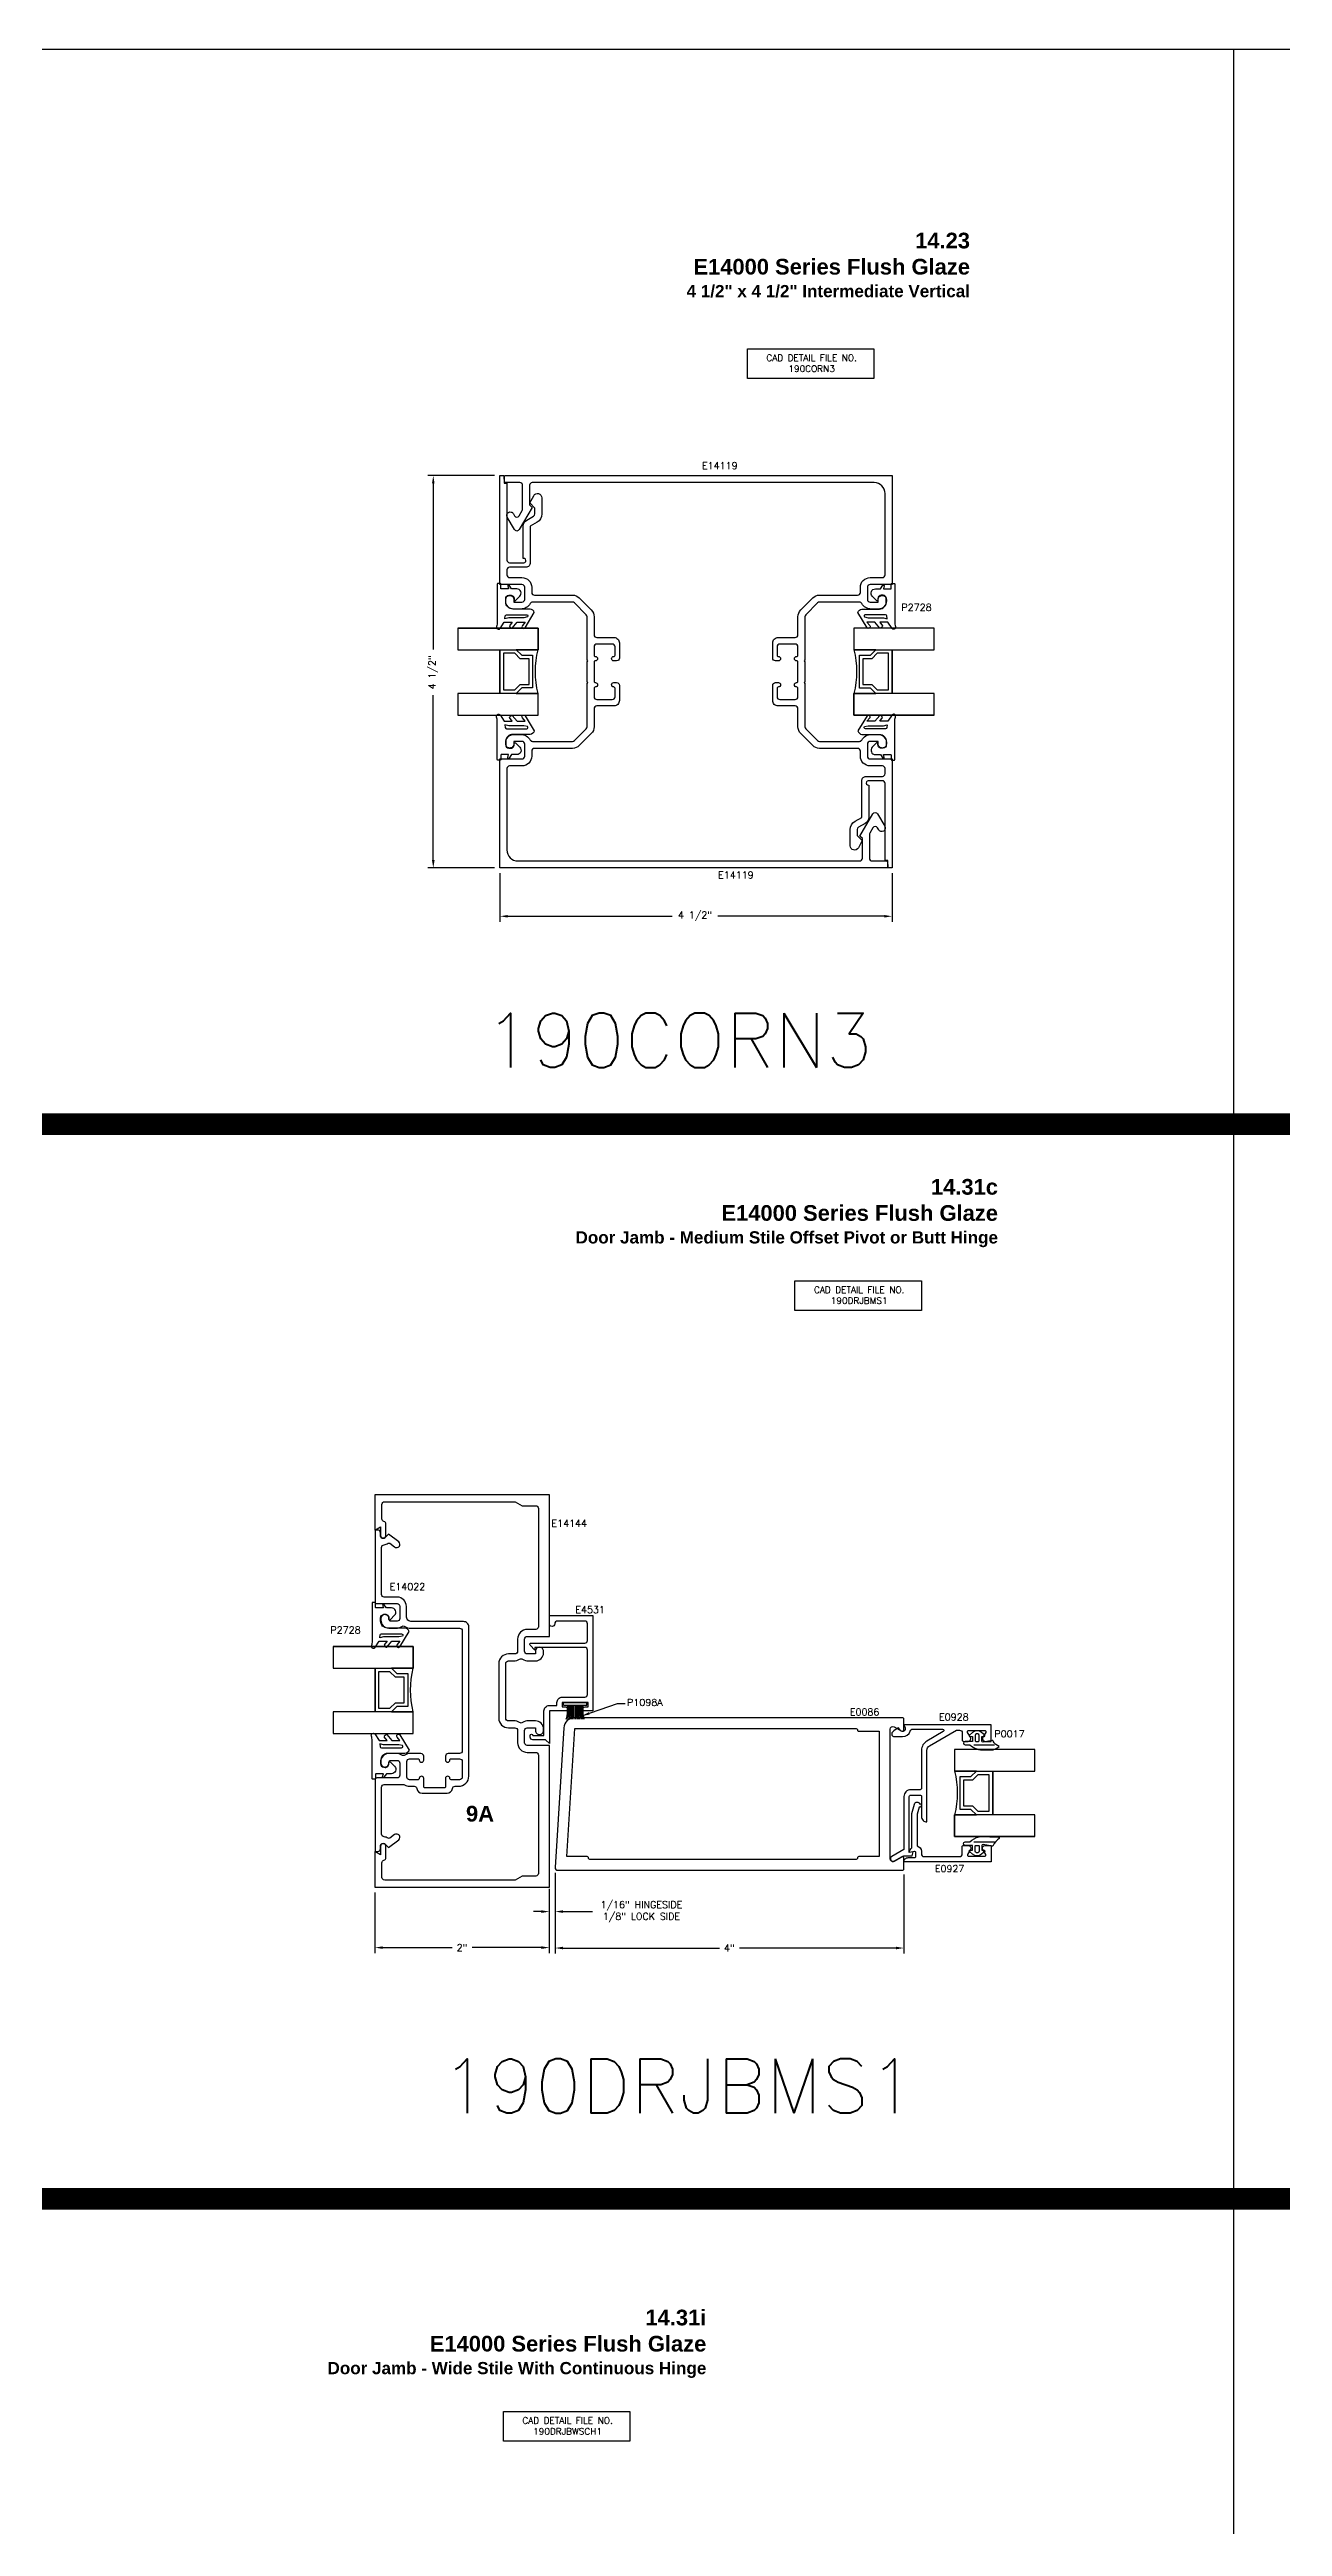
# Model space of a CAD drawing. Extents: x 0 to 139, y -24 to 89.
# Drawn here: x 14.4 to 28.54, y 60.44 to 88.85 of the extents above; entities that cross this region are included whole.
import ezdxf

# ---------------------------------------------------------------- set-up
doc = ezdxf.new("R2010")
doc.units = 0
doc.header["$MEASUREMENT"] = 0
doc.layers.get('DEFPOINTS').update_dxf_attribs({"linetype": 'CONTINUOUS'})
for name, color, linetype in [('R-ANNO-DIMS', 3, 'CONTINUOUS'), ('R-ANNO-TEXT', 6, 'CONTINUOUS'), ('R-DET1', 4, 'CONTINUOUS'), ('R-DET2', 2, 'CONTINUOUS'), ('R-OTLN', 1, 'CONTINUOUS'), ('R-PAT1', 5, 'CONTINUOUS'), ('TITLE', 7, 'CONTINUOUS')]:
    doc.layers.add(name, color=color, linetype=linetype)
doc.styles.get("Standard").update_dxf_attribs({"font": 'simplex'})
doc.dimstyles.new('1X', dxfattribs={"dimtxt": 0.08, "dimasz": 0.09, "dimexe": 0.0625, "dimexo": 0.0625, "dimgap": 0.062, "dimtad": 0, "dimdec": 5, "dimzin": 4, "dimtxsty": 'STANDARD', "dimcen": 0, "dimclrd": 256, "dimclre": 256, "dimclrt": 256, "dimazin": 3, "dimtfac": 1, "dimtdec": 5, "dimtofl": 0, "dimtmove": 0, "dimatfit": 3, "dimtolj": 1, "dimtzin": 4})

# ---------------------------------------------------------------- blocks, each defined once
blk = doc.blocks.new('*D0')
at = {"layer": 'DEFPOINTS', "color": 0}
for p in [(19.567, 79.465), (24.065, 79.465), (24.065, 78.91)]:
    blk.add_point(p, dxfattribs=at)
at = {"layer": 'R-ANNO-DIMS'}
for p, q in [((19.567, 79.403), (19.567, 78.848)), ((24.065, 79.403), (24.065, 78.848)), ((19.657, 78.91), (21.544, 78.91)), ((23.975, 78.91), (22.068, 78.91))]:
    blk.add_line(p, q, dxfattribs=at)
for points in [[(19.657, 78.925), (19.657, 78.895), (19.567, 78.91)], [(23.975, 78.925), (23.975, 78.895), (24.065, 78.91)]]:
    blk.add_solid(points, dxfattribs=at)
at = {"layer": 'R-ANNO-DIMS', "insert": (21.806, 78.91), "char_height": 0.08, "attachment_point": 5}
blk.add_mtext('\\A1;4 1/2"', dxfattribs=at)
blk = doc.blocks.new('*D1')
at = {"layer": 'DEFPOINTS', "color": 0}
for p in [(18.802, 83.965), (19.567, 83.965), (19.567, 79.465)]:
    blk.add_point(p, dxfattribs=at)
at = {"layer": 'R-ANNO-DIMS'}
for p, q in [((19.504, 83.965), (18.739, 83.965)), ((18.802, 83.875), (18.802, 81.97)), ((18.802, 79.555), (18.802, 81.446)), ((19.504, 79.465), (18.739, 79.465))]:
    blk.add_line(p, q, dxfattribs=at)
for points in [[(18.787, 83.875), (18.817, 83.875), (18.802, 83.965)], [(18.787, 79.555), (18.817, 79.555), (18.802, 79.465)]]:
    blk.add_solid(points, dxfattribs=at)
at = {"layer": 'R-ANNO-DIMS', "insert": (18.802, 81.708), "char_height": 0.08, "attachment_point": 5, "rotation": 90}
blk.add_mtext('\\A1;4 1/2"', dxfattribs=at)
blk = doc.blocks.new('*D170')
at = {"layer": 'DEFPOINTS', "color": 0}
for p in [(18.133, 67.773), (20.133, 67.773), (18.133, 67.078)]:
    blk.add_point(p, dxfattribs=at)
at = {"layer": 'R-ANNO-DIMS'}
for p, q in [((18.133, 67.711), (18.133, 67.015)), ((20.133, 67.711), (20.133, 67.015)), ((18.223, 67.078), (19.018, 67.078)), ((20.043, 67.078), (19.249, 67.078))]:
    blk.add_line(p, q, dxfattribs=at)
for points in [[(18.223, 67.093), (18.223, 67.063), (18.133, 67.078)], [(20.043, 67.093), (20.043, 67.063), (20.133, 67.078)]]:
    blk.add_solid(points, dxfattribs=at)
at = {"layer": 'R-ANNO-DIMS', "insert": (19.133, 67.078), "char_height": 0.08, "attachment_point": 5}
blk.add_mtext('\\A1;2"', dxfattribs=at)
blk = doc.blocks.new('*D171')
at = {"layer": 'DEFPOINTS', "color": 0}
for p in [(20.2, 67.999), (20.133, 67.813), (20.2, 67.491)]:
    blk.add_point(p, dxfattribs=at)
at = {"layer": 'R-ANNO-DIMS'}
for p, q in [((20.2, 67.936), (20.2, 67.429)), ((20.133, 67.751), (20.133, 67.429)), ((20.043, 67.491), (19.953, 67.491)), ((20.29, 67.491), (20.629, 67.491))]:
    blk.add_line(p, q, dxfattribs=at)
for points in [[(20.043, 67.506), (20.043, 67.476), (20.133, 67.491)], [(20.29, 67.506), (20.29, 67.476), (20.2, 67.491)]]:
    blk.add_solid(points, dxfattribs=at)
at = {"layer": 'R-ANNO-DIMS', "insert": (21.19, 67.491), "char_height": 0.08, "attachment_point": 5}
blk.add_mtext('\\A1;1/16" HINGESIDE\\P1/8" LOCK SIDE', dxfattribs=at)
blk = doc.blocks.new('*D172')
at = {"layer": 'DEFPOINTS', "color": 0}
for p in [(20.2, 67.999), (24.2, 67.981), (24.2, 67.073)]:
    blk.add_point(p, dxfattribs=at)
at = {"layer": 'R-ANNO-DIMS'}
for p, q in [((20.2, 67.936), (20.2, 67.01)), ((24.2, 67.918), (24.2, 67.01)), ((20.29, 67.073), (22.084, 67.073)), ((24.11, 67.073), (22.315, 67.073))]:
    blk.add_line(p, q, dxfattribs=at)
for points in [[(20.29, 67.088), (20.29, 67.058), (20.2, 67.073)], [(24.11, 67.088), (24.11, 67.058), (24.2, 67.073)]]:
    blk.add_solid(points, dxfattribs=at)
at = {"layer": 'R-ANNO-DIMS', "insert": (22.2, 67.073), "char_height": 0.08, "attachment_point": 5}
blk.add_mtext('\\A1;4"', dxfattribs=at)
blk = doc.blocks.new('WEATHERING')
at = {"layer": 'R-DET2'}
for p, q in [((0, 0), (0, -0.27)), ((0, 0), (0.03, 0)), ((0.03, 0), (0.03, -0.27)), ((0, -0.129), (-0.16, -0.129)), ((0, -0.139), (-0.16, -0.139)), ((0, -0.27), (0.03, -0.27))]:
    blk.add_line(p, q, dxfattribs=at)
for centre, radius, start, end in [((-0.056, 0.313), 0.361, 253.2416, 278.8875), ((-0.056, 0.313), 0.371, 253.7056, 278.6489), ((-0.057, 0.486), 0.557, 259.3278, 275.8729), ((-0.057, 0.486), 0.566, 259.5182, 275.7701), ((-0.063, 0.677), 0.77, 262.7557, 274.6832), ((-0.063, 0.677), 0.78, 262.849, 274.6238), ((-0.066, 1.463), 1.578, 266.5833, 272.3941), ((-0.067, -1.773), 1.619, 87.6382, 93.304), ((-0.064, -0.966), 0.8, 85.4377, 96.9231), ((-0.064, -0.966), 0.79, 85.3793, 97.0112), ((-0.058, -0.769), 0.58, 84.3053, 100.1631), ((-0.058, -0.769), 0.57, 84.2043, 100.3432), ((-0.056, -0.591), 0.38, 81.4567, 105.8164), ((-0.056, -0.591), 0.37, 81.2223, 106.2556)]:
    blk.add_arc(centre, radius, start, end, dxfattribs=at)
blk = doc.blocks.new('P2728_GASKET')
at = {"layer": 'R-DET2'}
blk.add_lwpolyline([(86.461, 33.362), (86.567, 33.537, 0.301952), (86.52, 33.577), (86.32, 33.577, -0.414214), (86.24, 33.657), (86.24, 33.695, -0.388879), (86.276, 33.735), (86.292, 33.736, -0.440011), (86.336, 33.696), (86.336, 33.682, 0.668179), (86.353, 33.675), (86.401, 33.724, 0.668179), (86.366, 33.809), (86.307, 33.809), (86.279, 33.849, 0.836323), (86.264, 33.842), (86.273, 33.809), (86.189, 33.809, -0.414214), (86.183, 33.815), (86.183, 33.865, 0.414214), (86.177, 33.871), (86.149, 33.871, 0.414214), (86.143, 33.865), (86.143, 33.427, -0.083245), (86.135, 33.378), (86.135, 33.378)], format="xyb", dxfattribs=at)
for points in [[(86.174, 33.352), (86.223, 33.426), (86.314, 33.426), (86.283, 33.384)], [(86.313, 33.359), (86.371, 33.426), (86.462, 33.426), (86.431, 33.388)]]:
    blk.add_lwpolyline(points, dxfattribs=at)
blk.add_lwpolyline([(86.235, 33.499, -0.372312), (86.249, 33.512), (86.48, 33.512, -0.668179), (86.49, 33.486), (86.448, 33.478), (86.274, 33.478), (86.23, 33.465)], format="xyb", close=True, dxfattribs=at)
at = {"layer": 'R-DET2', "ltscale": 0.1}
for centre, radius, start, end in [((86.157, 33.369), 0.0237, 157.7655, 314.5007), ((86.313, 33.388), 0.0297, 188.4603, 270), ((86.446, 33.375), 0.0199, 139.7022, 319.7022)]:
    blk.add_arc(centre, radius, start, end, dxfattribs=at)

msp = doc.modelspace()

# ---------------------------------------------------------------- linework, layer by layer
at = {"layer": 'R-ANNO-TEXT'}
for points in [[(22.4054197, 85.42013), (23.8568997, 85.42013), (23.8568997, 85.0780671), (22.4054197, 85.0780671)], [(22.9512684, 74.7283915), (24.4027483, 74.7283915), (24.4027483, 74.3863287), (22.9512684, 74.3863287)], [(19.6057991, 61.7562369), (21.057279, 61.7562369), (21.057279, 61.4141741), (19.6057991, 61.4141741)]]:
    msp.add_lwpolyline(points, close=True, dxfattribs=at)
at = {"layer": 'R-DET1'}
for points in [[(18.4934896, 70.8800741), (18.4934896, 70.9820741), (18.4934896, 70.9930741, 0.414151258), (18.3874896, 71.0990741), (18.2394896, 71.0990741, -0.4133333333), (18.2094896, 71.1290741), (18.2094896, 71.6687741, -0.3842927381), (18.2374896, 71.6995741, 0.1250270914), (18.2856896, 71.7165741, -0.3082190999), (18.3028896, 71.7160741), (18.3585896, 71.6745741, 0.6157428407), (18.4184896, 71.7046741), (18.4184896, 71.7078741, 0.2391768851), (18.4059896, 71.7327741), (18.2872896, 71.8210741), (18.2493896, 71.7831741, -0.667873573), (18.1964896, 71.8050741), (18.1964896, 71.8370741, 0.4161327233), (18.1654896, 71.8680741), (18.1344896, 71.8680741), (18.1344896, 71.0440741, 0.4142135624), (18.1544896, 71.0240741), (18.3874896, 71.0240741, -0.4161327233), (18.4184896, 70.9930741), (18.4184896, 70.8540741, -0.4129032258), (18.3874896, 70.8230741), (18.3134896, 70.8230741, -0.4142135624), (18.2934896, 70.8430741), (18.2934896, 70.8514741, 1.0118394562), (18.2004896, 70.8525741), (18.2004896, 70.8360741, 0.4139789032), (18.2934896, 70.7430741), (18.3737896, 70.7430741, 0.1438656715), (18.4412896, 70.7629741, -0.2925397147), (18.4747896, 70.7629741, 0.1430626198), (18.5422896, 70.7430741), (19.1034896, 70.7430741, -0.4161327233), (19.1344896, 70.7120741), (19.1344896, 69.3360741, -0.4129032258), (19.1034896, 69.3050741), (18.9730973, 69.3040745, 0.4142135624), (18.9420973, 69.2730745), (18.9420973, 69.2290745, 0.4142135624), (18.9670973, 69.2040745, 0.4142135624), (18.9920973, 69.2290745, -0.4142135624), (19.0070973, 69.2440745), (19.1040973, 69.2440745, -0.4142135624), (19.1350973, 69.2130745), (19.1350973, 69.0350745, -0.4142135624), (19.1040973, 69.0040745), (19.0070973, 69.0040745, -0.4142135624), (18.9920973, 69.0190745, 0.4142135624), (18.9670973, 69.0440745, 0.4142135624), (18.9420973, 69.0190745), (18.9420973, 68.9240742, -0.4142135624), (18.9270973, 68.9090742), (18.7070973, 68.9090742, -0.4142135624), (18.6920973, 68.9240742), (18.6920973, 69.0190745, 0.4142135624), (18.6670973, 69.0440745, 0.4142135624), (18.6420973, 69.0190745, -0.4142135624), (18.6270973, 69.0040745), (18.5300973, 69.0040745, -0.4142135624), (18.4990973, 69.0350745), (18.4990973, 69.2130745, -0.4142135624), (18.5300973, 69.2440745), (18.6270973, 69.2440745, -0.4142135624), (18.6420973, 69.2290745, 0.4142135624), (18.6670973, 69.2040745, 0.4142135624), (18.6920973, 69.2290745), (18.6920973, 69.2730745, 0.4142135794), (18.6610973, 69.3040745), (18.5422896, 69.3050741), (18.5422896, 69.3050741, 0.1444870806), (18.4747896, 69.2852741, -0.2925397147), (18.4412896, 69.2852741, 0.1452865705), (18.3737896, 69.3050741), (18.2934896, 69.3050741, 0.4150537634), (18.2004896, 69.2120741), (18.2004896, 69.1955741, 1.0129010917), (18.2934896, 69.1967741), (18.2934896, 69.2050741, -0.4142135624), (18.3134896, 69.2250741), (18.3874896, 69.2250741, -0.4161327233), (18.4184896, 69.1940741), (18.4184896, 69.0550741, -0.4129032258), (18.3874896, 69.0240741), (18.1544896, 69.0240741, 0.4142135624), (18.1344896, 69.0040741), (18.1344896, 68.1800741), (18.1654896, 68.1800741, 0.4129032258), (18.1964896, 68.2110741), (18.1964896, 68.2430741, -0.6690389661), (18.2493896, 68.2650741), (18.2872896, 68.2270741), (18.4059896, 68.3154741, 0.2383281561), (18.4184896, 68.3402741), (18.4184896, 68.3435741, 0.6157428407), (18.3585896, 68.3736741), (18.3028896, 68.3321741, -0.3082190999), (18.2856896, 68.3316741, 0.1213374475), (18.2374896, 68.3486741, -0.3842927381), (18.2094896, 68.3794741), (18.2094896, 68.9190741, -0.4164105801), (18.2394631, 68.9490742), (18.4560708, 68.9490742, -0.1327057146), (18.4716818, 68.9448566, 0.1327057146), (18.5300973, 68.9290745), (18.5820103, 68.9290745, -0.3737096001), (18.612706, 68.9024077, 0.3737096001), (18.6740973, 68.8490742), (18.9600973, 68.8490742, 0.3737096001), (19.0214886, 68.9024077, -0.3737096001), (19.0521843, 68.9290745), (19.0934896, 68.9290745, 0.4142135624), (19.2094896, 69.0450745), (19.2094896, 70.7580741, 0.4150009834), (19.1494896, 70.8180741), (18.5554896, 70.8180741, -0.4145170493)], [(20.0714806, 69.792977, -0.4142135624), (20.1334806, 69.854977), (20.2204806, 69.854977), (20.2204816, 69.889977, -0.4142135624), (20.2824816, 69.951977), (20.5404806, 69.951976, 0.4142135624), (20.5714806, 69.982976), (20.5714806, 70.490475, 0.4142135624), (20.5404806, 70.521475), (19.9684806, 70.521475), (19.9684806, 70.490475), (19.9128301, 70.5461255, -0.6681786379), (19.9233306, 70.571476), (20.5404806, 70.571475, 0.4142135624), (20.5714806, 70.602475), (20.5714806, 70.793726, 0.4142135624), (20.5404806, 70.824726), (20.2264806, 70.824726, 0.4233808722), (20.1954826, 70.792726, -0.9999838711), (20.1334806, 70.792727), (20.1334806, 70.886727), (20.6334806, 70.886727), (20.6334806, 69.792977), (20.5204806, 69.792977), (20.5204806, 69.816977, -0.4142135624), (20.5434806, 69.839977), (20.5774816, 69.839976), (20.5774816, 69.889977), (20.2824816, 69.889977), (20.2824816, 69.839976), (20.3174806, 69.839977, -0.4142135624), (20.3404806, 69.816977), (20.3404806, 69.792977), (20.1334806, 69.792977), (20.1334806, 69.418476), (20.0904806, 69.461476), (19.9444806, 69.461477, -0.4142135624), (19.9134806, 69.492477), (19.9134806, 69.511477, -1), (19.9434806, 69.511477), (20.0714806, 69.511477)], [(24.4649711, 68.8585195), (24.4649711, 69.3405334, -0.2679441748), (24.4959711, 69.3942274), (24.8041869, 69.5721754), (24.8389712, 69.5721754, -0.4142135624), (24.8699712, 69.5411754), (24.8699712, 69.4591754, 0.4142135624), (24.8849712, 69.4441754), (24.9369712, 69.4441754, 0.5773502019), (24.963818, 69.4906754), (24.9314864, 69.5466754, -0.5773502019), (24.9444768, 69.5691754), (25.1264657, 69.5691754, -0.5773519876), (25.1394561, 69.5466753), (25.1071242, 69.4906755, 0.5773519876), (25.1339709, 69.4441754), (25.2009711, 69.4441754), (25.2009711, 69.6341754), (24.2009712, 69.6341754), (24.2147575, 69.59968, -0.8690756106), (24.1614803, 69.56917), (24.1389715, 69.5981755, 0.1233324455), (24.0686474, 69.5495024, 0.6447667401), (24.0919031, 69.4981754), (24.1859711, 69.4981754, 0.3306536284), (24.2721238, 69.5621423, -0.3306533202), (24.3017986, 69.5841754), (24.6449896, 69.5841754, -0.7673263224), (24.6524897, 69.556185), (24.4654711, 69.4482094, 0.2679502201), (24.4029711, 69.3399564), (24.4029711, 68.9051755, -0.4142135624), (24.3869711, 68.8891755), (24.2789711, 68.8891755, 0.4142135624), (24.2009711, 68.8111755), (24.2009711, 68.2040625), (24.0614711, 68.1235222, 1), (24.0924711, 68.0698286), (24.2009712, 68.1324711), (24.2966454, 68.1324711), (24.3089711, 68.1784712), (24.2629711, 68.1703601), (24.2629711, 68.8111755, -0.4142135624), (24.2789711, 68.8271755), (24.3869711, 68.8271755, -0.4142135624), (24.4029711, 68.8111755), (24.4029711, 68.5811755, 0.4142135624), (24.4649711, 68.5191755)], [(25.133971, 68.25036), (25.200971, 68.25036), (25.200971, 68.06036), (24.2009711, 68.06036, -0.4142136795), (24.2509712, 68.11036), (24.3239711, 68.11036, 0.4142135624), (24.3389711, 68.12536), (24.3389711, 68.1658847, 0.4663063931), (24.3213664, 68.1806568), (24.2629711, 68.1703601, -0.2521277737), (24.2929714, 68.2223597), (24.292971, 68.6173602), (24.3219156, 68.7253829, -0.7157527911), (24.3804654, 68.7292921, -1.1795036867), (24.3766267, 68.6900177), (24.354971, 68.6091967), (24.354971, 68.2436573, -0.3397134022), (24.4009711, 68.1837609), (24.4009711, 68.1533601, 0.4142135232), (24.4319711, 68.12236), (24.838971, 68.12236, 0.4142136569), (24.869971, 68.15336), (24.869971, 68.23536, -0.4142135624), (24.884971, 68.25036), (24.936971, 68.25036, -0.5773651401), (24.9638171, 68.2038588), (24.9314862, 68.14786, 0.5773517472), (24.9444765, 68.12536), (25.1264656, 68.12536, 0.5773513623), (25.1394559, 68.14786), (25.1072221, 68.2036917, -0.5794456886), (25.133971, 68.25036, 1)]]:
    msp.add_lwpolyline(points, format="xyb", close=True, dxfattribs=at)
at = {"layer": 'R-DET2'}
for points in [[(19.0851221, 82.2169284), (19.085122, 81.9669284), (20.0043225, 81.9669284), (20.0043225, 82.2169284), (19.085122, 82.2169284), (20.0043225, 82.2169284), (20.0043225, 81.9669284), (19.7543225, 81.9669284), (19.8163225, 81.9049284), (19.9413225, 81.9049284), (19.9413225, 81.5289284), (19.8163225, 81.5289284), (19.7543225, 81.4669284), (19.5663225, 81.4669284), (19.5663225, 81.9669284), (19.5663225, 81.4669284), (19.085122, 81.4669284), (19.085122, 81.2169284), (20.0043225, 81.2169284), (20.0043225, 81.4669284), (19.7543225, 81.4669284), (20.0043225, 81.4669284, -0.1233101835), (20.0043225, 81.9669284, 1.5690044203)], [(24.547086, 81.2167525), (24.5470861, 81.4667525), (23.6278856, 81.4667525), (23.6278856, 81.2167525), (24.5470861, 81.2167525), (23.6278856, 81.2167525), (23.6278856, 81.4667525), (23.8778856, 81.4667525), (23.8158856, 81.5287525), (23.6908856, 81.5287525), (23.6908856, 81.9047525), (23.8158856, 81.9047525), (23.8778856, 81.9667525), (24.0658856, 81.9667525), (24.0658856, 81.4667525), (24.0658856, 81.9667525), (24.5470861, 81.9667525), (24.5470861, 82.2167525), (23.6278856, 82.2167525), (23.6278856, 81.9667525), (23.8778856, 81.9667525), (23.6278856, 81.9667525, -0.1233101835), (23.6278856, 81.4667525, 1.5690044203)], [(17.652789, 70.5331026), (17.6527889, 70.2831026), (18.5719894, 70.2831026), (18.5719894, 70.5331026), (17.6527889, 70.5331026), (18.5719894, 70.5331026), (18.5719894, 70.2831026), (18.3219894, 70.2831026), (18.3839894, 70.2211026), (18.5089894, 70.2211026), (18.5089894, 69.8451026), (18.3839894, 69.8451026), (18.3219894, 69.7831026), (18.1339894, 69.7831026), (18.1339894, 70.2831026), (18.1339894, 69.7831026), (17.6527889, 69.7831026), (17.6527889, 69.5331026), (18.5719894, 69.5331026), (18.5719894, 69.7831026), (18.3219894, 69.7831026), (18.5719894, 69.7831026, -0.1233101835), (18.5719894, 70.2831026, 1.5690044203)], [(25.7010385, 68.3517587), (25.7010387, 68.6017587), (24.7818381, 68.6017587), (24.7818381, 68.3517587), (25.7010387, 68.3517587), (24.7818381, 68.3517587), (24.7818381, 68.6017587), (25.0318381, 68.6017587), (24.9698381, 68.6637587), (24.8448381, 68.6637587), (24.8448381, 69.0397587), (24.9698381, 69.0397587), (25.0318381, 69.1017587), (25.2198381, 69.1017587), (25.2198381, 68.6017587), (25.2198381, 69.1017587), (25.7010387, 69.1017587), (25.7010387, 69.3517587), (24.7818381, 69.3517587), (24.7818381, 69.1017587), (25.0318381, 69.1017587), (24.7818381, 69.1017587, -0.1233101835), (24.7818381, 68.6017587, 1.5690044203)]]:
    msp.add_lwpolyline(points, format="xyb", dxfattribs=at)
for points in [[(19.6063225, 81.9269284), (19.6063225, 81.5069284), (19.737754, 81.5069284), (19.799754, 81.5689284), (19.9013225, 81.5689284), (19.9013225, 81.8649284), (19.799754, 81.8649284), (19.737754, 81.9269284), (19.6063225, 81.9269284)], [(24.0258856, 81.5067525), (24.0258856, 81.9267525), (23.8944541, 81.9267525), (23.8324541, 81.8647525), (23.7308856, 81.8647525), (23.7308856, 81.5687525), (23.8324541, 81.5687525), (23.8944541, 81.5067525), (24.0258856, 81.5067525)], [(18.1739894, 70.2431026), (18.1739894, 69.8231026), (18.3054209, 69.8231026), (18.3674209, 69.8851026), (18.4689894, 69.8851026), (18.4689894, 70.1811026), (18.3674209, 70.1811026), (18.3054209, 70.2431026), (18.1739894, 70.2431026)], [(25.0022331, 69.4041754), (25.2420092, 69.404423)], [(25.1798381, 68.6417587), (25.1798381, 69.0617587), (25.0484066, 69.0617587), (24.9864066, 68.9997587), (24.8848381, 68.9997587), (24.8848381, 68.7037587), (24.9864066, 68.7037587), (25.0484066, 68.6417587), (25.1798381, 68.6417587)], [(25.002233, 68.2903599), (25.242009, 68.2901121)]]:
    msp.add_lwpolyline(points, dxfattribs=at)
for points in [[(25.1265707, 69.3486807), (25.2246793, 69.3486807, 0.0952568894), (25.2937903, 69.3845041, -0.1690634905), (25.2248841, 69.4464596, 0.3788088369), (25.2142315, 69.4543405), (25.1089149, 69.4351265, -0.3462419148), (25.0930433, 69.4450884), (25.0930433, 69.4991754), (25.1232406, 69.5002862, 0.6086559015), (25.1286439, 69.513431), (25.0920913, 69.5457416, 0.3786170875), (24.9889954, 69.5457416), (24.9524427, 69.513431, 0.6086559015), (24.9578461, 69.5002862), (24.9880433, 69.4991754), (24.9880433, 69.4441754), (24.9030433, 69.4441754, 1), (24.9030433, 69.4041754), (24.9580828, 69.4041754, 0.2273912409)], [(25.0330433, 69.5302227, 0.3419987131), (25.0180433, 69.5108578), (25.0180433, 69.4521754, 0.4142135624), (25.0260433, 69.4441754), (25.0550433, 69.4441754, 0.4142135624), (25.0630433, 69.4521754), (25.0630433, 69.5108578, 0.3419987131), (25.0480433, 69.5302227, 0.1270166538)], [(25.1869093, 68.3491148), (25.2850179, 68.343287, -0.4770370124), (25.2947989, 68.3312059, 0.1442251296), (25.224884, 68.2480754, -0.3788088369), (25.2142313, 68.2401946), (25.1089147, 68.2594087, 0.3462419148), (25.0930431, 68.2494467), (25.0930431, 68.1953598), (25.1232403, 68.1942489, -0.6086559015), (25.1286437, 68.1811042), (25.092091, 68.1487936, -0.3786170875), (24.9889951, 68.1487936), (24.9524425, 68.1811043, -0.6086559015), (24.9578459, 68.1942491), (24.9880431, 68.1953599), (24.9880431, 68.2503599), (24.9030431, 68.25036, -1), (24.9030432, 68.29036), (24.9580827, 68.2903599, -0.2677630139)], [(25.0330431, 68.1643125, -0.3419987131), (25.0180431, 68.1836774), (25.0180431, 68.2423599, -0.4142135624), (25.0260431, 68.2503599), (25.0550431, 68.2503599, -0.4142135624), (25.0630431, 68.2423599), (25.0630431, 68.1836774, -0.3419987131), (25.0480431, 68.1643125, -0.1270166538)]]:
    msp.add_lwpolyline(points, format="xyb", close=True, dxfattribs=at)
at = {"layer": 'R-OTLN'}
for points in [[(19.9153225, 83.3863258), (19.9148225, 82.9653576, -0.4142135624), (19.8648225, 82.9153576), (19.6778225, 82.9153576, 0.4142135624), (19.6468225, 82.8843576), (19.6468225, 82.8263576, 0.4142135624), (19.6778225, 82.7953576), (19.8198225, 82.7953576, -0.4142135624), (19.9308225, 82.6843576), (19.9308225, 82.6253576, 0.4142135624), (19.9618225, 82.5943576), (20.3989818, 82.5943576, -0.1989123674), (20.4774707, 82.5618465), (20.6143113, 82.4250058, -0.1989123674), (20.6468225, 82.346517), (20.6468225, 82.1396076, 0.4142135624), (20.6780725, 82.1083576), (20.8748225, 82.1083576, -0.4142135624), (20.9368225, 82.0463576), (20.9368225, 81.8713576, -0.4142135624), (20.9058225, 81.8403576), (20.8718225, 81.8403576, -0.4142135624), (20.8468225, 81.8653576, -0.4142135624), (20.8718225, 81.8903576, 0.4142135624), (20.8868225, 81.9053576), (20.8868225, 82.0023576, 0.4142135624), (20.8558225, 82.0333576), (20.6778225, 82.0333576, 0.4142135624), (20.6468225, 82.0023576), (20.6468225, 81.9053576, 0.4142135624), (20.6618225, 81.8903576, -0.4142135624), (20.6868225, 81.8653576, -0.4142135624), (20.6618225, 81.8403576, 0.4142135624), (20.6468225, 81.8253576), (20.6468225, 81.6053576, 0.4142135624), (20.6618225, 81.5903576), (20.6618225, 81.5903576, -0.4142135624), (20.6868225, 81.5653576, -0.4142135624), (20.6618225, 81.5403576, 0.4142135624), (20.6468225, 81.5253576), (20.6468225, 81.4283576, 0.4142135624), (20.6778225, 81.3973576), (20.8558225, 81.3973576, 0.4142135624), (20.8868225, 81.4283576), (20.8868225, 81.5253576, 0.4142135624), (20.8718225, 81.5403576, -0.4142135624), (20.8468225, 81.5653576, -0.4142135624), (20.8718225, 81.5903576), (20.9058225, 81.5903576, -0.4142135624), (20.9368225, 81.5593576), (20.9368225, 81.3843576, -0.4142135624), (20.8748225, 81.3223576), (20.6780725, 81.3223576, 0.4142135624), (20.6468225, 81.2911076), (20.6468225, 81.0841982, -0.1989123674), (20.6143113, 81.0057094), (20.4774707, 80.8688687, -0.1989123674), (20.3989818, 80.8363576), (19.9618225, 80.8363576, 0.4142135624), (19.9308225, 80.8053576), (19.9308225, 80.7463576, -0.4142135624), (19.8198225, 80.6353576), (19.6778225, 80.6353576, 0.4142135624), (19.6468225, 80.6043576), (19.6468225, 79.6703576, 0.4142135624), (19.7718225, 79.5453576), (23.693969, 79.5453576, 0.4142135624), (23.724969, 79.5763576), (23.724969, 79.8013576), (23.696969, 79.8293576), (23.8446972, 80.0852303, -0.5773502692), (23.8983908, 80.0852303), (23.9810975, 79.9419782, -0.4142135624), (23.9664564, 79.8873372, -0.4142135624), (23.9118154, 79.9019782), (23.8983908, 79.9252303, 0.5773502692), (23.8446972, 79.9252303), (23.8091222, 79.8636127, 0.1316524976), (23.804969, 79.8481127), (23.804969, 79.5763576, 0.4142135624), (23.835969, 79.5453576), (23.9990784, 79.5453576, -0.3888787319), (24.0140213, 79.5316649), (24.0183958, 79.4816649, -0.4400105309), (24.0034528, 79.4653576), (19.5668225, 79.4653576), (19.5668225, 80.7153576), (19.8198225, 80.7153576, 0.4142135624), (19.8508225, 80.7463576), (19.8508225, 80.8853576, 0.4142135624), (19.8198225, 80.9163576), (19.7258225, 80.9163576), (19.7258225, 80.8863576, -0.4142135624), (19.6798225, 80.8403576), (19.6788225, 80.8403576, -0.4142135624), (19.6328225, 80.8863576), (19.6328225, 80.9033576, -0.4142135624), (19.7258225, 80.9963576), (19.8058225, 80.9963576, -0.2719031292), (19.9149852, 80.932255, 0.2719031292), (19.9420576, 80.9163576), (20.3989818, 80.9163576, 0.1989123674), (20.4209022, 80.9254373), (20.5577428, 81.0622779, 0.1989123674), (20.5668225, 81.0841982), (20.5668225, 81.5803576), (20.5768225, 81.5903576), (20.5668225, 81.6003576), (20.5668225, 81.8303576), (20.5768225, 81.8403576), (20.5668225, 81.8503576), (20.5668225, 82.346517, 0.1989123674), (20.5577428, 82.3684373), (20.4209022, 82.5052779, 0.1989123674), (20.3989818, 82.5143576), (19.9420576, 82.5143576, 0.2719031292), (19.9149852, 82.4984602, -0.2719031292), (19.8058225, 82.4343576), (19.7258225, 82.4343576, -0.4142135624), (19.6328225, 82.5273576), (19.6328225, 82.5443576, -0.4142135624), (19.6788225, 82.5903576), (19.6798225, 82.5903576, -0.4142135624), (19.7258225, 82.5443576), (19.7258225, 82.5143576), (19.8198225, 82.5143576, 0.4142135624), (19.8508225, 82.5453576), (19.8508225, 82.6843576, 0.4142135624), (19.8198225, 82.7153576), (19.5668225, 82.7153576), (19.5668225, 83.9653576), (19.6138225, 83.9653576), (19.6138225, 83.8803576), (19.6468225, 83.8803576), (19.6468225, 82.9963576, 0.4142135624), (19.6778225, 82.9653576), (19.8398225, 82.9653576, 1.1061101345), (19.8348225, 83.0148525), (19.8348225, 83.3854597, -0.2679491924), (19.8753225, 83.4556078), (19.9521759, 83.4999792, 0.2679491924), (19.9676759, 83.5268259), (19.9676759, 83.5933576), (19.9086759, 83.6523576), (19.9537817, 83.7350469, -0.7769954107), (20.0476759, 83.7111032), (20.0476759, 83.5268259, -0.2679491924), (19.9921759, 83.4306971)], [(23.7169528, 80.0443894), (23.7174528, 80.4653576, -0.4142135624), (23.7674528, 80.5153576), (23.9544528, 80.5153576, 0.4142135624), (23.9854528, 80.5463576), (23.9854528, 80.6043576, 0.4142135624), (23.9544528, 80.6353576), (23.8124528, 80.6353576, -0.4142135624), (23.7014528, 80.7463576), (23.7014528, 80.8053576, 0.4142135624), (23.6704528, 80.8363576), (23.2332935, 80.8363576, -0.1989123674), (23.1548046, 80.8688687), (23.017964, 81.0057094, -0.1989123674), (22.9854528, 81.0841982), (22.9854528, 81.2911076, 0.4142135624), (22.9542028, 81.3223576), (22.7574528, 81.3223576, -0.4142135624), (22.6954528, 81.3843576), (22.6954528, 81.5593576, -0.4142135624), (22.7264528, 81.5903576), (22.7604528, 81.5903576, -0.4142135624), (22.7854528, 81.5653576, -0.4142135624), (22.7604528, 81.5403576, 0.4142135624), (22.7454528, 81.5253576), (22.7454528, 81.4283576, 0.4142135624), (22.7764528, 81.3973576), (22.9544528, 81.3973576, 0.4142135624), (22.9854528, 81.4283576), (22.9854528, 81.5253576, 0.4142135624), (22.9704528, 81.5403576, -0.4142135624), (22.9454528, 81.5653576, -0.4142135624), (22.9704528, 81.5903576, 0.4142135624), (22.9854528, 81.6053576), (22.9854528, 81.8253576, 0.4142135624), (22.9704528, 81.8403576), (22.9704528, 81.8403576, -0.4142135624), (22.9454528, 81.8653576, -0.4142135624), (22.9704528, 81.8903576, 0.4142135624), (22.9854528, 81.9053576), (22.9854528, 82.0023576, 0.4142135624), (22.9544528, 82.0333576), (22.7764528, 82.0333576, 0.4142135624), (22.7454528, 82.0023576), (22.7454528, 81.9053576, 0.4142135624), (22.7604528, 81.8903576, -0.4142135624), (22.7854528, 81.8653576, -0.4142135624), (22.7604528, 81.8403576), (22.7264528, 81.8403576, -0.4142135624), (22.6954528, 81.8713576), (22.6954528, 82.0463576, -0.4142135624), (22.7574528, 82.1083576), (22.9542028, 82.1083576, 0.4142135624), (22.9854528, 82.1396076), (22.9854528, 82.346517, -0.1989123674), (23.017964, 82.4250058), (23.1548046, 82.5618465, -0.1989123674), (23.2332935, 82.5943576), (23.6704528, 82.5943576, 0.4142135624), (23.7014528, 82.6253576), (23.7014528, 82.6843576, -0.4142135624), (23.8124528, 82.7953576), (23.9544528, 82.7953576, 0.4142135624), (23.9854528, 82.8263576), (23.9854528, 83.7603576, 0.4142135624), (23.8604528, 83.8853576), (19.9383063, 83.8853576, 0.4142135624), (19.9073063, 83.8543576), (19.9073063, 83.6293576), (19.9353063, 83.6013576), (19.7875781, 83.3454849, -0.5773502692), (19.7338845, 83.3454849), (19.6511778, 83.488737, -0.4142135624), (19.6658189, 83.543378, -0.4142135624), (19.7204599, 83.528737), (19.7338845, 83.5054849, 0.5773502692), (19.7875781, 83.5054849), (19.8231531, 83.5671025, 0.1316524976), (19.8273063, 83.5826025), (19.8273063, 83.8543576, 0.4142135624), (19.7963063, 83.8853576), (19.6331969, 83.8853576, -0.3888787319), (19.618254, 83.8990503), (19.6138795, 83.9490503, -0.4400105309), (19.6288225, 83.9653576), (24.0654528, 83.9653576), (24.0654528, 82.7153576), (23.8124528, 82.7153576, 0.4142135624), (23.7814528, 82.6843576), (23.7814528, 82.5453576, 0.4142135624), (23.8124528, 82.5143576), (23.9064528, 82.5143576), (23.9064528, 82.5443576, -0.4142135624), (23.9524528, 82.5903576), (23.9534528, 82.5903576, -0.4142135624), (23.9994528, 82.5443576), (23.9994528, 82.5273576, -0.4142135624), (23.9064528, 82.4343576), (23.8264528, 82.4343576, -0.2719031292), (23.7172901, 82.4984602, 0.2719031292), (23.6902177, 82.5143576), (23.2332935, 82.5143576, 0.1989123674), (23.2113731, 82.5052779), (23.0745325, 82.3684373, 0.1989123674), (23.0654528, 82.346517), (23.0654528, 81.8503576), (23.0554528, 81.8403576), (23.0654528, 81.8303576), (23.0654528, 81.6003576), (23.0554528, 81.5903576), (23.0654528, 81.5803576), (23.0654528, 81.0841982, 0.1989123674), (23.0745325, 81.0622779), (23.2113731, 80.9254373, 0.1989123674), (23.2332935, 80.9163576), (23.6902177, 80.9163576, 0.2719031292), (23.7172901, 80.932255, -0.2719031292), (23.8264528, 80.9963576), (23.9064528, 80.9963576, -0.4142135624), (23.9994528, 80.9033576), (23.9994528, 80.8863576, -0.4142135624), (23.9534528, 80.8403576), (23.9524528, 80.8403576, -0.4142135624), (23.9064528, 80.8863576), (23.9064528, 80.9163576), (23.8124528, 80.9163576, 0.4142135624), (23.7814528, 80.8853576), (23.7814528, 80.7463576, 0.4142135624), (23.8124528, 80.7153576), (24.0654528, 80.7153576), (24.0654528, 79.4653576), (24.0184528, 79.4653576), (24.0184528, 79.5503576), (23.9854528, 79.5503576), (23.9854528, 80.4343576, 0.4142135624), (23.9544528, 80.4653576), (23.7924528, 80.4653576, 1.1061101345), (23.7974528, 80.4158627), (23.7974528, 80.0452555, -0.2679491924), (23.7569528, 79.9751074), (23.6800994, 79.9307361, 0.2679491924), (23.6645994, 79.9038893), (23.6645994, 79.8373576), (23.7235994, 79.7783576), (23.6784936, 79.6956683, -0.7769954107), (23.5845994, 79.719612), (23.5845994, 79.9038893, -0.2679491924), (23.6400994, 80.0000181)], [(18.1964806, 71.8050931, 0.4142135624), (18.2274806, 71.7740931, 0.4142135624), (18.2584806, 71.8050931), (18.2584806, 71.9360931, 0.3350128188), (18.2359806, 71.965905, -0.3350128188), (18.2134806, 71.995717), (18.2134806, 72.1620931, -0.4142135624), (18.2444806, 72.1930931), (19.7425383, 72.1930931), (19.8204806, 72.1480931), (19.9774806, 72.1480931, -0.4142135624), (20.0084806, 72.1170931), (20.0084806, 70.7590931, -0.4142135624), (19.9774806, 70.7280931), (19.8804806, 70.7280931, 0.4142135624), (19.7694806, 70.6170931), (19.7694806, 70.4780931, -0.4142135624), (19.7384806, 70.4470931), (19.6644806, 70.4470931, 0.4142135624), (19.5534806, 70.3360931), (19.5534806, 69.7100931, 0.4142135624), (19.6644806, 69.5990931), (19.7384806, 69.5990931, -0.4142135624), (19.7694806, 69.5680931), (19.7694806, 69.4290931, 0.4142135624), (19.8804806, 69.3180931), (19.9774806, 69.3180931, -0.4142135624), (20.0084806, 69.2870931), (20.0084806, 69.2870932), (20.0084806, 67.9290931, -0.4142135624), (19.9774806, 67.8980931), (19.8204806, 67.8980931), (19.7425383, 67.8530931), (18.2444806, 67.8530931, -0.4142135624), (18.2134806, 67.8840931), (18.2134806, 68.0504693, -0.3350128188), (18.2359806, 68.0802812, 0.3350128188), (18.2584806, 68.1100931), (18.2584806, 68.2410931, 0.4142135624), (18.2274806, 68.2720931, 0.4142135624), (18.1964806, 68.2410931), (18.1964806, 68.1427201), (18.1334806, 68.1790931), (18.1334806, 67.7730931), (20.1334806, 67.7730931), (20.1334806, 69.3980931), (19.8804806, 69.3980931, -0.4142135624), (19.8494806, 69.4290931), (19.8494806, 69.5680931, -0.4142135624), (19.8804806, 69.5990931), (19.9744806, 69.5990931), (19.9744806, 69.5690931, 0.4142135624), (20.0204806, 69.5230931), (20.0214806, 69.5230931, 0.4142135624), (20.0674806, 69.5690931), (20.0674806, 69.5860931, 0.4142135624), (19.9744806, 69.6790931), (19.8944806, 69.6790931, 0.1450639488), (19.8263716, 69.6589081, -0.2963644577), (19.7925896, 69.6589081, 0.1450639488), (19.7244806, 69.6790931), (19.6644806, 69.6790931, -0.4142135624), (19.6334806, 69.7100931), (19.6334806, 70.3360931, -0.4142135624), (19.6644806, 70.3670931), (19.7244806, 70.3670931, 0.1450639488), (19.7925896, 70.3872782, -0.2963644577), (19.8263716, 70.3872782, 0.1450639488), (19.8944806, 70.3670931), (19.9744806, 70.3670931, 0.4142135624), (20.0674806, 70.4600931), (20.0674806, 70.4770931, 0.4142135624), (20.0214806, 70.5230931), (20.0204806, 70.5230931, 0.4142135624), (19.9744806, 70.4770931), (19.9744806, 70.4470931), (19.8804806, 70.4470931, -0.4142135624), (19.8494806, 70.4780931), (19.8494806, 70.6170931, -0.4142135624), (19.8804806, 70.6480931), (20.1334806, 70.6480931), (20.1334806, 72.2730931), (18.1334806, 72.2730931), (18.1334806, 71.8670931), (18.1964806, 71.9034662)], [(24.0902295, 69.6119101), (24.1771115, 69.5617501, 0.5803962341), (24.199729, 69.5746711), (24.1997295, 69.7006711, 0.4142135624), (24.1847295, 69.7156711), (20.424539, 69.7156711, 0.3960481196), (20.2997824, 69.5984681), (20.1997909, 67.9986048, 0.4326163158), (20.2307306, 67.9656711), (24.1847295, 67.965671, 0.4142135624), (24.1997295, 67.980671), (24.1997295, 68.1066723, 0.5803883129), (24.1771115, 68.1195939), (24.0902295, 68.0694333, -0.5773507397), (24.0437295, 68.0962801), (24.0437293, 69.5850631, -0.5773491268)], [(23.6687305, 68.1066709), (23.6687305, 68.105671, -0.4142135624), (23.6537305, 68.090671), (20.5977263, 68.0906711, -0.4142135624), (20.5827263, 68.1056711), (20.5827263, 68.1066711, 0.4142135624), (20.5677263, 68.1216711), (20.3327263, 68.1216711), (20.4245388, 69.5906711), (23.6537305, 69.5906711, -0.4142135624), (23.6687305, 69.5756711), (23.6687305, 69.5746711, 0.4142135624), (23.6837305, 69.5596711), (23.9167925, 69.5596711), (23.9187305, 68.1216712), (23.6837305, 68.1216709, 0.4142135624)]]:
    msp.add_lwpolyline(points, format="xyb", close=True, dxfattribs=at)
at = {"layer": 'TITLE'}
for p, q in [((133.9080005, 88.8536196), (5.25, 88.8536196)), ((27.9816001, 88.8536196), (27.9816001, -9.779273))]:
    msp.add_line(p, q, dxfattribs=at)
at = {"layer": 'TITLE', "const_width": 0.25}
for points in [[(0.25, 76.5245081), (138.9080005, 76.5245081)], [(0.25, 64.1953965), (138.9080005, 64.1953965)]]:
    msp.add_lwpolyline(points, dxfattribs=at)

# ---------------------------------------------------------------- block references
at = {"layer": 'R-DET2'}
for p in [(-66.6064659, 48.8576921), (-68.0426521, 37.1664086)]:
    msp.add_blockref('P2728_GASKET', p, dxfattribs=at)
at = {"layer": 'R-DET2', "xscale": -1}
msp.add_blockref('P2728_GASKET', (110.2392257, 48.8576921), dxfattribs=at)
at = {"layer": 'R-DET2', "xscale": -1, "rotation": 180}
for p in [(-66.6064659, 114.5730231), (-68.0426521, 102.8817396)]:
    msp.add_blockref('P2728_GASKET', p, dxfattribs=at)
at = {"layer": 'R-DET2', "rotation": 180}
msp.add_blockref('P2728_GASKET', (110.2392257, 114.5730231), dxfattribs=at)
at = {"layer": 'R-PAT1', "rotation": 90}
msp.add_blockref('WEATHERING', (20.2952826, 69.8599293), dxfattribs=at)

# ---------------------------------------------------------------- texts
at = {"layer": 'R-ANNO-TEXT'}
for s, insert, char_height, width, attachment_point in [('CAD DETAIL FILE NO.\\P190CORN3', (23.142102, 85.3545472), 0.075, 1.875, 2), ('CAD DETAIL FILE NO.\\P190DRJBMS1', (23.6879506, 74.6628088), 0.075, 1.875, 2), ('{\\fArial|b1|i0|c0|p34;9A}', (19.4989127, 68.7042799, 6.2106922), 0.18, 7.301952985, 3), ('CAD DETAIL FILE NO.\\P190DRJBWSCH1', (20.3424814, 61.6906542), 0.075, 1.875, 2)]:
    msp.add_mtext(s, dxfattribs=dict(at, insert=insert, char_height=char_height, width=width, attachment_point=attachment_point))
at = {"layer": 'R-ANNO-TEXT', "char_height": 0.08}
for s, insert, attachment_point in [('\\A1;E14119', (21.8849512, 84.0797706), 4), ('P2728', (24.1724659, 82.455803), 4), ('E14119', (22.069628, 79.3836777), 4), ('\\A1;E14144', (20.1579016, 71.9463276), 4), ('\\A1;E14022', (18.3013225, 71.2182587), 4), ('P2728', (17.9688525, 70.7225882), 6), ('\\A1;E4531', (20.4311251, 70.9544313), 4), ('\\A1;P1098A', (21.0252971, 69.8900486), 4), ('E0086', (23.5806939, 69.7794667), 4), ('\\A1;E0928', (24.6035363, 69.7236888), 4), ('\\A1;P0017', (25.2397648, 69.5305379), 4), ('E0927', (24.5556302, 67.9853613), 4)]:
    msp.add_mtext(s, dxfattribs=dict(at, insert=insert, attachment_point=attachment_point))
at = {"layer": 'TITLE'}
for s, p in [('190CORN3', (19.3936787, 77.175036)), ('190DRJBMS1', (18.8951314, 65.1775973))]:
    msp.add_text(s, height=0.625, dxfattribs=at).set_placement(p)
at = {"layer": 'TITLE', "char_height": 0.18, "width": 7.44, "attachment_point": 3}
for s, insert in [('{\\fArial|b1|i0|c0|p34;14.23\\PE14000 Series Flush Glaze\\P\\H0.7778x;4 1/2" x 4 1/2" Intermediate Vertical}', (24.9589309, 86.7523824, 6.2106922)), ('{\\fArial|b1|i0|c0|p34;14.31c\\PE14000 Series Flush Glaze\\P\\H0.7778x;Door Jamb - Medium Stile Offset Pivot or Butt Hinge}', (25.2799799, 75.8962054, 6.2106922)), ('{\\fArial|b1|i0|c0|p34;14.31i\\PE14000 Series Flush Glaze\\P\\H0.7778x;Door Jamb - Wide Stile With Continuous Hinge}', (21.9345106, 62.9240508, 6.2106922))]:
    msp.add_mtext(s, dxfattribs=dict(at, insert=insert))

# ---------------------------------------------------------------- dimensions: what is measured, and where the dimension line sits
at = {"layer": 'R-ANNO-DIMS'}
for base, p1, p2, angle, picture, middle in [((18.8019025, 83.9653576), (19.5668225, 79.4653576), (19.5668225, 83.9653576), 90, '*D1', (18.8019025, 81.7083391)), ((18.1334806, 67.0775783), (20.1334806, 67.7730931), (18.1334806, 67.7730931), 180, '*D170', (19.1334806, 67.0775783))]:
    dim = msp.add_linear_dim(base=base, p1=p1, p2=p2, angle=angle, dimstyle='1X', override={"dimpost": '"'}, dxfattribs=at)
    dim.commit()
    dim.dimension.update_dxf_attribs({"geometry": picture, "text_midpoint": middle, "dimtype": 160})
dim = msp.add_linear_dim(base=(24.0654528, 78.9102984), p1=(19.5668225, 79.4653576), p2=(24.0654528, 79.4653576), dimstyle='1X', override={"dimpost": '"'}, dxfattribs=at)
dim.commit()
dim.dimension.update_dxf_attribs({"geometry": '*D0', "text_midpoint": (21.8062192, 78.9102984), "dimtype": 160})
dim = msp.add_linear_dim(base=(20.1997909, 67.4911759), p1=(20.1334806, 67.8132684), p2=(20.1997909, 67.9986048), text='<> HINGESIDE\\P1/8" LOCK SIDE', dimstyle='1X', override={"dimpost": '"'}, dxfattribs=at)
dim.commit()
dim.dimension.update_dxf_attribs({"geometry": '*D171', "text_midpoint": (21.1897909, 67.4911759), "dimtype": 160})
dim = msp.add_linear_dim(base=(24.1997295, 67.0729168), p1=(20.1997909, 67.9986048), p2=(24.1997295, 67.980671), dimstyle='1X', override={"dimpost": '"'}, dxfattribs=at)
dim.commit()
dim.dimension.update_dxf_attribs({"geometry": '*D172', "text_midpoint": (22.1997602, 67.0729168)})

# ---------------------------------------------------------------- leaders
at = {"layer": 'R-ANNO-TEXT'}
msp.add_leader([(20.5056311, 69.7353303), (20.9143005, 69.8795593), (21.0043005, 69.8795593)], dimstyle='1X', dxfattribs=at)

doc.saveas('drawing.dxf')
